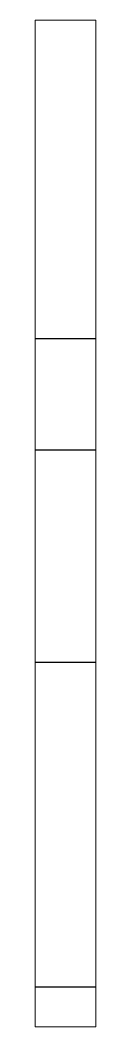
# Model space of a CAD drawing. Header units: millimetres. Extents: x 95 to 107, y 231 to 420.
import ezdxf

# ---------------------------------------------------------------- set-up
doc = ezdxf.new("R2010")
doc.units = ezdxf.units.MM
doc.layers.add('TOP_Full_CutOut_90', color=7, linetype='Continuous')
doc.layers.add('TOP_Full_CutOut_90_1', color=7, linetype='Continuous', lineweight=13)

msp = doc.modelspace()

# ---------------------------------------------------------------- linework, layer by layer
at = {"layer": 'TOP_Full_CutOut_90'}
for points in [[(106.722029, 360.278451), (95.353267, 360.278451)], [(95.351102, 339.378987), (106.721932, 339.378987)], [(106.721932, 299.378489), (95.351102, 299.378489)], [(95.351102, 238.377968), (106.721932, 238.377968)]]:
    msp.add_lwpolyline(points, dxfattribs=at)
at = {"layer": 'TOP_Full_CutOut_90_1'}
msp.add_lwpolyline([(106.721995, 238.377968), (106.721995, 230.880175), (95.352059, 230.880175), (95.351102, 238.377968), (95.351102, 299.378489), (95.351102, 339.378987), (95.353267, 360.278451), (95.352507, 420.178603), (106.722029, 420.178603), (106.722006, 360.278451), (106.721932, 291.739308), (106.721932, 299.378489), (106.721932, 238.377968)], dxfattribs=at)

doc.saveas('drawing.dxf')
